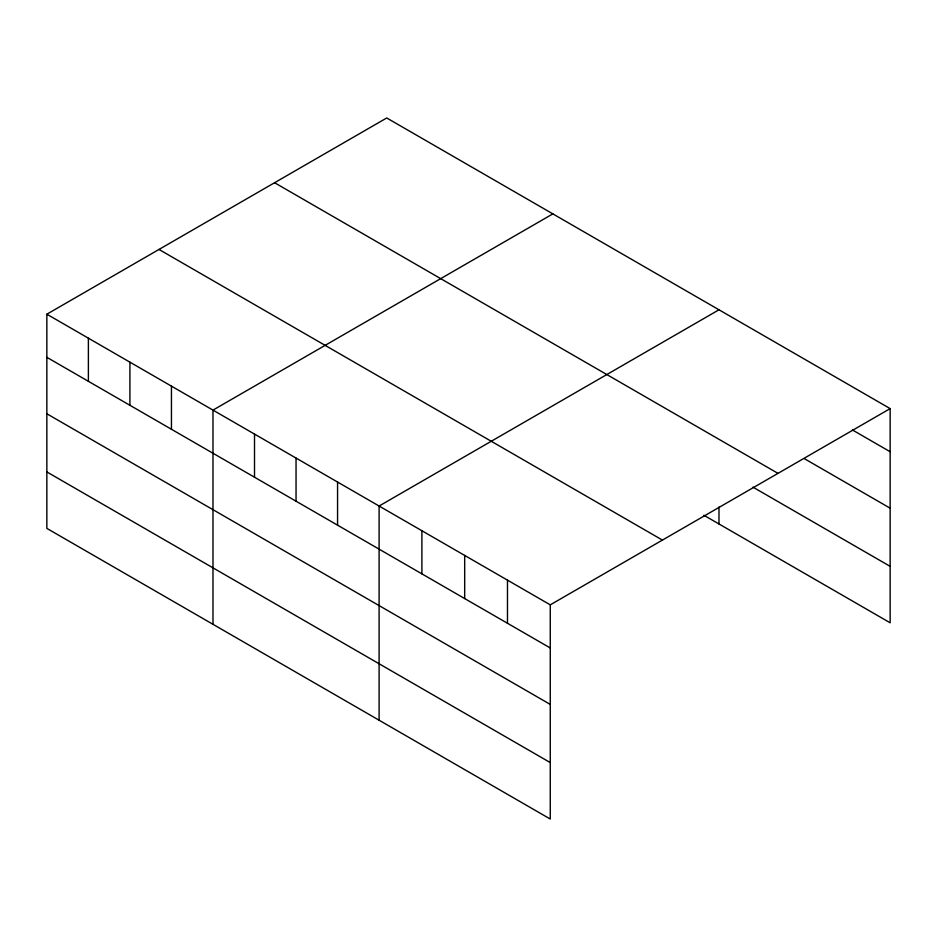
<?xml version="1.0" encoding="UTF-8"?>
<svg xmlns="http://www.w3.org/2000/svg" width="937" height="937" viewBox="0 0 937 937"><rect width="100%" height="100%" fill="white"/><g stroke="black" fill="none" stroke-linecap="round" stroke-linejoin="round"><path stroke-width="1.41" d="M46.85 314.2L550.265 604.845L550.265 819.032L46.85 528.386L46.85 314.2L386.735 117.968L890.15 408.614L890.15 622.8L703.886 515.256M552.865 213.882L212.98 410.113L212.98 624.3M718.984 309.796L379.098 506.027L379.098 720.213M550.265 604.845L890.15 408.614M852.389 429.931L890.15 451.739M804.567 458.779L890.15 508.182M274.576 182.727L777.991 473.372M752.973 487.146L890.15 566.346M159.009 249.453L662.424 540.087M46.85 357.325L550.265 647.971M46.85 413.767L550.265 704.413M46.85 471.932L550.265 762.577M718.984 507.046L718.984 523.982M507.479 580.144L507.479 623.257M464.682 555.442L464.682 598.556M421.896 530.729L421.896 573.854M337.566 482.051L337.566 525.165M296.045 458.076L296.045 501.19M254.513 434.089L254.513 477.214M171.448 386.138L171.448 429.251M129.915 362.162L129.915 405.276M88.383 338.187L88.383 381.3"/></g></svg>
